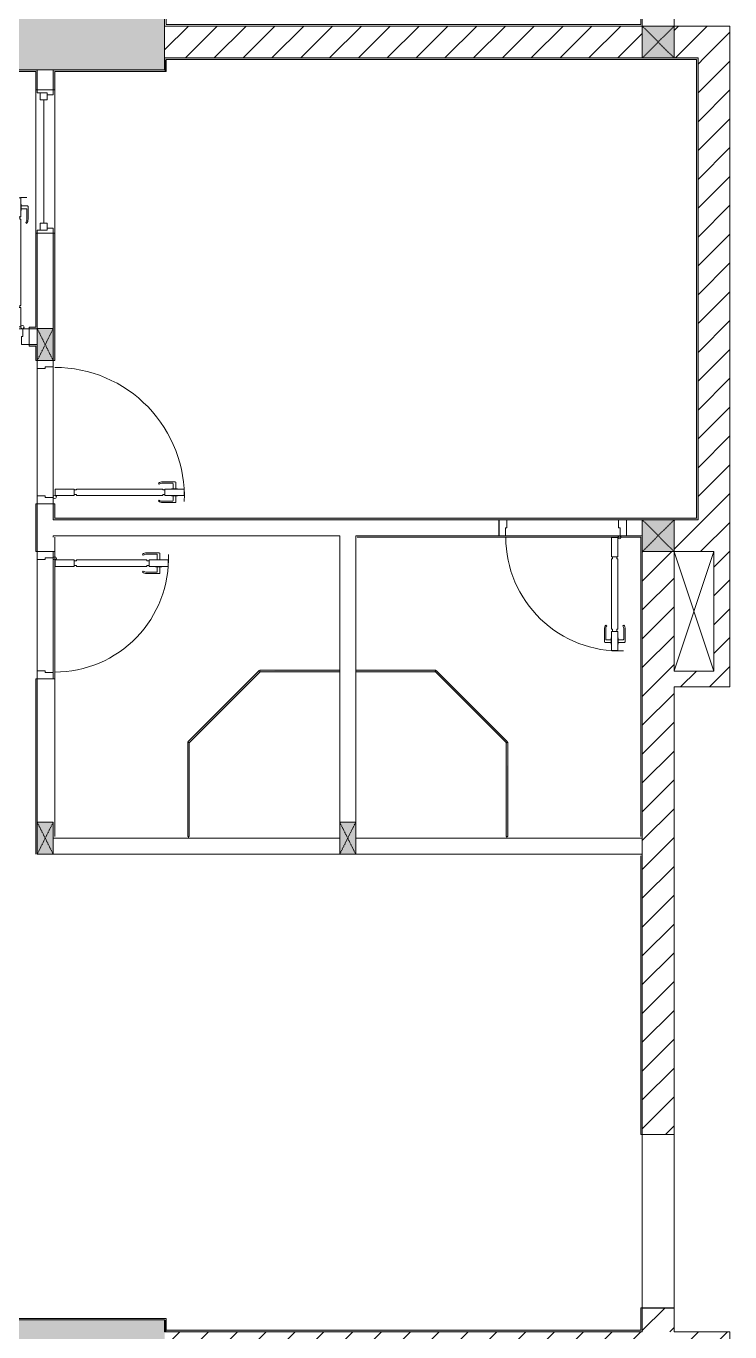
# Model space of a CAD drawing. Header units: millimetres. Extents: x 50254 to 245170, y 481 to 78637.
# Drawn here: x 155798 to 160218, y 45437 to 53637 of the extents above; entities that cross this region are included whole.
import ezdxf

# ---------------------------------------------------------------- set-up
doc = ezdxf.new("R2010")
doc.units = ezdxf.units.MM
doc.linetypes.add('IMPORT-Dash _2_', pattern=[6, 3, -3])
for name, color, linetype, lineweight in [('0-2-1', 53, 'Continuous', 9), ('A-DETL-GENF-7', 53, 'Continuous', 9), ('A-DOOR-5', 53, 'Continuous', 9), ('A-FLOR-1-1', 53, 'Continuous', 9), ('A-FLOR-4', 53, 'Continuous', 9), ('A-GLAZ-5', 53, 'Continuous', 9), ('A-GLAZ-CURT-3', 130, 'Continuous', 9), ('A-GLAZ-CURT-4', 53, 'Continuous', 9), ('A-WALL-1-1', 53, 'Continuous', 9), ('A-WALL-7', 53, 'Continuous', 9), ('A-WALL-PATT-3', 53, 'Continuous', 9), ('A-WALL-PATT-4', 130, 'Continuous', 9), ('A_1404_dwg-1', 53, 'Continuous', 9), ('I-WALL-1-1', 53, 'Continuous', 9), ('I-WALL-2', 53, 'Continuous', 9), ('S-COLS-1', 130, 'Continuous', 9), ('S-COLS-10', 130, 'IMPORT-Dash _2_', 9), ('S-COLS-2-1', 53, 'Continuous', 9), ('S-COLS-4-1', 53, 'Continuous', 9), ('S-COLS-9', 53, 'Continuous', 9), ('S-COLS-HDLN-2', 53, 'IMPORT-Dash _2_', 9)]:
    doc.layers.add(name, color=color, linetype=linetype, lineweight=lineweight)
pattern_1 = [(45, (0, 0), (-90.50967, 90.50967), [])]

# ---------------------------------------------------------------- blocks, each defined once
blk = doc.blocks.new('A_1404_dwg_NCV_TKTC_KET CAU_rvt-1-TKTC_MB HOÀN THIỆN SÀN TẦNG 3-4-4819833-KeyPlan-CH1')
at = {"layer": 'S-COLS-1'}
for points in [[(38042.6, 53361.9), (38852.6, 53361.9), (38852.6, 53711.9), (37552.6, 53711.9), (37552.6, 53361.9)], [(38042.6, 45161.9), (38852.6, 45161.9), (38852.6, 45511.9), (37552.6, 45511.9), (37552.6, 45161.9)]]:
    blk.add_hatch(color=256, dxfattribs=at).paths.add_polyline_path(points)
at = {"layer": 'S-COLS-2-1'}
blk.add_line((38852.6, 53436.9), (38852.6, 53636.9), dxfattribs=at)
blk = doc.blocks.new('A_1404_dwg_DOOR_CW_01 CANH MO-PANEL KINH - DIW_01-900x2200-CỬA GỖ VÂN LAMINATE-V88-TKTC_MB HOÀN THIỆN SÀN TẦNG 3-4-4819893-KeyPlan-CH1')
at = {"layer": 'A-DETL-GENF-7'}
for p, q in [((38813.8, 67166.8), (38818.3, 67160.3)), ((38839.6, 67174.9), (38919.1, 67174.9)), ((38902.1, 67166.9), (38839.6, 67166.9)), ((38906.1, 67131.9), (38906.1, 67162.9)), ((38923.1, 67131.9), (38923.1, 67170.9)), ((38906.1, 67087.9), (38906.1, 67056.9)), ((38923.1, 67087.9), (38923.1, 67048.9)), ((38813.8, 67053.1), (38818.3, 67059.6)), ((38902.1, 67052.9), (38839.6, 67052.9)), ((38839.6, 67044.9), (38919.1, 67044.9))]:
    blk.add_line(p, q, dxfattribs=at)
at = {"layer": 'A-DETL-GENF-7', "flags": 128}
for points in [[(38284.6, 67129.9), (38284.6, 67089.9), (38164.6, 67089.9), (38164.6, 67129.9)], [(38298.6, 67123.9), (38298.6, 67129.9), (38840.6, 67129.9), (38840.6, 67123.9), (38854.6, 67123.9), (38854.6, 67095.9), (38840.6, 67095.9), (38840.6, 67089.9), (38298.6, 67089.9), (38298.6, 67095.9), (38284.6, 67095.9), (38284.6, 67123.9)], [(38974.6, 67089.9), (38974.6, 67129.9), (38854.6, 67129.9), (38854.6, 67089.9)], [(38894.8, 67131.9), (38894.8, 67129.9), (38934.3, 67129.9), (38934.3, 67131.9)], [(38894.8, 67087.9), (38894.8, 67089.9), (38934.3, 67089.9), (38934.3, 67087.9)]]:
    blk.add_lwpolyline(points, close=True, dxfattribs=at)
at = {"layer": 'A-DETL-GENF-7'}
blk.add_circle((38162.6, 67079.9), 10, dxfattribs=at)
for centre, radius, start, end in [((38162.6, 67079.9), 814, 358, 90), ((38839.6, 67129.9), 45, 90, 125), ((38839.6, 67129.9), 37, 90, 125), ((38902.1, 67162.9), 4, 0, 90), ((38919.1, 67170.9), 4, 0, 90), ((38839.6, 67089.9), 45, 235, 270), ((38839.6, 67089.9), 37, 235, 270), ((38902.1, 67056.9), 4, 270, 0), ((38919.1, 67048.9), 4, 270, 0)]:
    blk.add_arc(centre, radius, start, end, dxfattribs=at)
at = {"layer": 'A-DOOR-5'}
blk.add_line((38152.6, 67079.9), (38152.6, 67104.9), dxfattribs=at)
at = {"layer": 'A-DOOR-5', "flags": 128}
blk.add_lwpolyline([(38152.6, 67936.9), (38152.6, 67896.9), (38102.6, 67896.9), (38102.6, 67886.9), (38052.6, 67886.9), (38052.6, 67936.9)], dxfattribs=at)
blk.add_lwpolyline([(38052.6, 67086.9), (38102.6, 67086.9), (38102.6, 67076.9), (38152.6, 67076.9), (38152.6, 67036.9), (38052.6, 67036.9)], close=True, dxfattribs=at)
blk = doc.blocks.new('A_1404_dwg_DOOR_CW_01 CANH MO-PANEL KINH - DIG_02-800x2200-CỬA NHÔM KÍNH-V57-TKTC_MB HOÀN THIỆN SÀN TẦNG 3-4-4819848-KeyPlan-CH1')
at = {"layer": 'A-DETL-GENF-7'}
for p, q in [((75560.6, 31823.9), (75560.6, 31903.4)), ((75603.6, 31907.4), (75564.6, 31907.4)), ((75647.6, 31907.4), (75686.6, 31907.4)), ((75690.6, 31823.9), (75690.6, 31903.4)), ((75568.6, 31886.4), (75568.6, 31823.9)), ((75603.6, 31890.4), (75572.6, 31890.4)), ((75647.6, 31890.4), (75678.6, 31890.4)), ((75682.6, 31886.4), (75682.6, 31823.9)), ((75568.7, 31798.1), (75575.3, 31802.7)), ((75682.4, 31798.1), (75675.9, 31802.7))]:
    blk.add_line(p, q, dxfattribs=at)
at = {"layer": 'A-DETL-GENF-7', "flags": 128}
for points in [[(75603.6, 31879.2), (75605.6, 31879.2), (75605.6, 31918.7), (75603.6, 31918.7)], [(75605.6, 31958.9), (75645.6, 31958.9), (75645.6, 31838.9), (75605.6, 31838.9)], [(75647.6, 31879.2), (75645.6, 31879.2), (75645.6, 31918.7), (75647.6, 31918.7)], [(75639.6, 31382.9), (75645.6, 31382.9), (75645.6, 31824.9), (75639.6, 31824.9), (75639.6, 31838.9), (75611.6, 31838.9), (75611.6, 31824.9), (75605.6, 31824.9), (75605.6, 31382.9), (75611.6, 31382.9), (75611.6, 31368.9), (75639.6, 31368.9)], [(75645.6, 31368.9), (75605.6, 31368.9), (75605.6, 31248.9), (75645.6, 31248.9)]]:
    blk.add_lwpolyline(points, close=True, dxfattribs=at)
at = {"layer": 'A-DETL-GENF-7'}
blk.add_circle((75595.6, 31246.9), 10, dxfattribs=at)
for centre, radius, start, end in [((75564.6, 31903.4), 4, 90, 180), ((75595.6, 31246.9), 714, 360, 92), ((75686.6, 31903.4), 4, 0, 90), ((75605.6, 31823.9), 45, 180, 215), ((75572.6, 31886.4), 4, 90, 180), ((75605.6, 31823.9), 37, 180, 215), ((75645.6, 31823.9), 37, 325, 0), ((75678.6, 31886.4), 4, 0, 90), ((75645.6, 31823.9), 45, 325, 0)]:
    blk.add_arc(centre, radius, start, end, dxfattribs=at)
at = {"layer": 'A-DOOR-5'}
blk.add_line((75595.6, 31236.9), (75620.6, 31236.9), dxfattribs=at)
at = {"layer": 'A-DOOR-5', "flags": 128}
for points in [[(75552.6, 31136.9), (75602.6, 31136.9), (75602.6, 31186.9), (75592.6, 31186.9), (75592.6, 31236.9), (75552.6, 31236.9)], [(76302.6, 31136.9), (76352.6, 31136.9), (76352.6, 31236.9), (76312.6, 31236.9), (76312.6, 31186.9), (76302.6, 31186.9)]]:
    blk.add_lwpolyline(points, close=True, dxfattribs=at)
blk = doc.blocks.new('A_1404_dwg_M_Fixed - 900 x 1400-901190-TKTC_MB HOÀN THIỆN SÀN TẦNG 3-4-4819850-KeyPlan-CH1')
at = {"layer": 'A-GLAZ-5'}
blk.add_line((111793.6, 68800), (111793.6, 69574), dxfattribs=at)
at = {"layer": 'A-GLAZ-5', "flags": 128}
for points in [[(111771.6, 69618), (111771.6, 69574), (111815.6, 69574), (111815.6, 69618), (111752.6, 69618), (111752.6, 69635.8)], [(111815.6, 69605), (111852.6, 69605), (111852.6, 69637)], [(111752.6, 68737), (111752.6, 68756), (111815.6, 68756), (111815.6, 68800), (111771.6, 68800), (111771.6, 68756)], [(111815.6, 68769), (111852.6, 68769), (111852.6, 68737)]]:
    blk.add_lwpolyline(points, dxfattribs=at)
blk = doc.blocks.new('A_1404_dwg_System Panel - Glazed-901210-TKTC_MB HOÀN THIỆN SÀN TẦNG 3-4-4819895-KeyPlan-CH1')
at = {"layer": 'A-GLAZ-CURT-3'}
blk.add_hatch(color=256, dxfattribs=at).paths.add_polyline_path([(38999, 64948.9), (39007.6, 64948.9), (39002.6, 65539.6), (38997.6, 65539.6), (38997.6, 64948.9)])
at = {"layer": 'A-GLAZ-CURT-4'}
blk.add_line((39007.6, 64948.9), (39007.6, 65537.5), dxfattribs=at)
at = {"layer": 'A-GLAZ-CURT-4', "flags": 128}
blk.add_lwpolyline([(38997.6, 65539.6), (38997.6, 64948.9), (39007.6, 64948.9)], dxfattribs=at)
blk = doc.blocks.new('A_1404_dwg_System Panel - Glazed-901211-TKTC_MB HOÀN THIỆN SÀN TẦNG 3-4-4819896-KeyPlan-CH1')
at = {"layer": 'A-GLAZ-CURT-3'}
blk.add_hatch(color=256, dxfattribs=at).paths.add_polyline_path([(39007.6, 65537.5), (39450.3, 65987.3), (39446.8, 65990.9), (39002.6, 65539.6), (39007.6, 65539.6)])
at = {"layer": 'A-GLAZ-CURT-4'}
blk.add_line((39006.1, 65536.1), (39452.4, 65982.3), dxfattribs=at)
at = {"layer": 'A-GLAZ-CURT-4', "flags": 128}
blk.add_lwpolyline([(39446.8, 65990.9), (38999, 65543.1), (39006.1, 65536.1)], dxfattribs=at)
blk = doc.blocks.new('A_1404_dwg_System Panel - Glazed-901212-TKTC_MB HOÀN THIỆN SÀN TẦNG 3-4-4819897-KeyPlan-CH1')
at = {"layer": 'A-GLAZ-CURT-3'}
blk.add_hatch(color=256, dxfattribs=at).paths.add_polyline_path([(39453.8, 65982.3), (39952.6, 65982.3), (39952.6, 65992.3), (39450.3, 65987.3), (39452.4, 65982.3)])
at = {"layer": 'A-GLAZ-CURT-4', "flags": 128}
blk.add_lwpolyline([(39450.3, 65982.3), (39952.6, 65982.3), (39952.6, 65992.3), (39450.3, 65992.3)], close=True, dxfattribs=at)
blk = doc.blocks.new('A_1404_dwg_G1_SOF - BO TRU - 100x200-745959-TKTC_MB HOÀN THIỆN SÀN TẦNG 3-4-4819847-KeyPlan-CH1')
at = {"layer": 'S-COLS-1'}
blk.add_hatch(color=256, dxfattribs=at).paths.add_polyline_path([(111052.6, 40036.9), (111052.6, 40236.9), (110952.6, 40236.9), (110952.6, 40036.9)])
at = {"layer": 'S-COLS-9', "flags": 128}
blk.add_lwpolyline([(110952.6, 40036.9), (111052.6, 40036.9), (111052.6, 40236.9), (110952.6, 40236.9)], close=True, dxfattribs=at)
at = {"layer": 'S-COLS-HDLN-2'}
for p, q in [((110952.6, 40036.9), (111052.6, 40236.9)), ((111052.6, 40036.9), (110952.6, 40236.9))]:
    blk.add_line(p, q, dxfattribs=at)
blk = doc.blocks.new('A_1404_dwg_DOOR_CW_01 CANH MO-PANEL KINH - DIG_01-900x2200-CỬA NHÔM KÍNH-901215-TKTC_MB HOÀN THIỆN SÀN TẦNG 3-4-4819898-KeyPlan-CH1')
at = {"layer": 'A-DETL-GENF-7'}
for p, q in [((37864.6, 68823.9), (37864.6, 68903.4)), ((37907.6, 68907.4), (37868.6, 68907.4)), ((37872.6, 68886.4), (37872.6, 68823.9)), ((37907.6, 68890.4), (37876.6, 68890.4)), ((37951.6, 68907.4), (37990.6, 68907.4)), ((37951.6, 68890.4), (37982.6, 68890.4)), ((37986.6, 68886.4), (37986.6, 68823.9)), ((37994.6, 68823.9), (37994.6, 68903.4)), ((37872.7, 68798.1), (37879.3, 68802.7)), ((37986.4, 68798.1), (37979.9, 68802.7))]:
    blk.add_line(p, q, dxfattribs=at)
at = {"layer": 'A-DETL-GENF-7', "flags": 128}
for points in [[(37907.6, 68879.2), (37909.6, 68879.2), (37909.6, 68918.7), (37907.6, 68918.7)], [(37949.6, 68958.9), (37909.6, 68958.9), (37909.6, 68838.9), (37949.6, 68838.9)], [(37951.6, 68879.2), (37949.6, 68879.2), (37949.6, 68918.7), (37951.6, 68918.7)], [(37915.6, 68282.9), (37909.6, 68282.9), (37909.6, 68824.9), (37915.6, 68824.9), (37915.6, 68838.9), (37943.6, 68838.9), (37943.6, 68824.9), (37949.6, 68824.9), (37949.6, 68282.9), (37943.6, 68282.9), (37943.6, 68268.9), (37915.6, 68268.9)], [(37909.6, 68268.9), (37949.6, 68268.9), (37949.6, 68148.9), (37909.6, 68148.9)]]:
    blk.add_lwpolyline(points, close=True, dxfattribs=at)
at = {"layer": 'A-DETL-GENF-7'}
blk.add_circle((37959.6, 68146.9), 10, dxfattribs=at)
for centre, radius, start, end in [((37959.6, 68146.9), 814, 88, 180), ((37868.6, 68903.4), 4, 90, 180), ((37876.6, 68886.4), 4, 90, 180), ((37982.6, 68886.4), 4, 0, 90), ((37990.6, 68903.4), 4, 0, 90), ((37909.6, 68823.9), 45, 180, 215), ((37909.6, 68823.9), 37, 180, 215), ((37949.6, 68823.9), 37, 325, 0), ((37949.6, 68823.9), 45, 325, 0)]:
    blk.add_arc(centre, radius, start, end, dxfattribs=at)
at = {"layer": 'A-DOOR-5'}
blk.add_line((37959.6, 68136.9), (37934.6, 68136.9), dxfattribs=at)
at = {"layer": 'A-DOOR-5', "flags": 128}
for points in [[(37102.6, 68036.9), (37102.6, 68136.9), (37142.6, 68136.9), (37142.6, 68086.9), (37152.6, 68086.9), (37152.6, 68036.9)], [(37952.6, 68036.9), (37952.6, 68086.9), (37962.6, 68086.9), (37962.6, 68136.9), (38002.6, 68136.9), (38002.6, 68036.9)]]:
    blk.add_lwpolyline(points, close=True, dxfattribs=at)
blk = doc.blocks.new('A_1404_dwg_System Panel - Glazed-901217-TKTC_MB HOÀN THIỆN SÀN TẦNG 3-4-4819899-KeyPlan-CH1')
at = {"layer": 'A-GLAZ-CURT-3'}
blk.add_hatch(color=256, dxfattribs=at).paths.add_polyline_path([(40554.8, 65982.3), (40551.3, 65992.3), (40052.6, 65992.3), (40052.6, 65982.3), (40552.8, 65982.3)])
at = {"layer": 'A-GLAZ-CURT-4', "flags": 128}
blk.add_lwpolyline([(40554.8, 65992.3), (40052.6, 65992.3), (40052.6, 65982.3), (40552.8, 65982.3)], dxfattribs=at)
blk = doc.blocks.new('A_1404_dwg_System Panel - Glazed-901218-TKTC_MB HOÀN THIỆN SÀN TẦNG 3-4-4819900-KeyPlan-CH1')
at = {"layer": 'A-GLAZ-CURT-3'}
blk.add_hatch(color=256, dxfattribs=at).paths.add_polyline_path([(41007.6, 64948.9), (41002.6, 65539.6), (40997.6, 65536.1), (40997.6, 64948.9)])
at = {"layer": 'A-GLAZ-CURT-4'}
blk.add_line((41007.6, 64948.9), (41007.6, 65539.6), dxfattribs=at)
at = {"layer": 'A-GLAZ-CURT-4', "flags": 128}
blk.add_lwpolyline([(40997.6, 65537.5), (40997.6, 64948.9), (41007.6, 64948.9)], dxfattribs=at)
blk = doc.blocks.new('A_1404_dwg_System Panel - Glazed-901219-TKTC_MB HOÀN THIỆN SÀN TẦNG 3-4-4819901-KeyPlan-CH1')
at = {"layer": 'A-GLAZ-CURT-3'}
blk.add_hatch(color=256, dxfattribs=at).paths.add_polyline_path([(40997.6, 65537.5), (41002.6, 65539.6), (41006.1, 65543.1), (40554.8, 65987.3), (40554.8, 65980.3), (40916.7, 65618.4)])
at = {"layer": 'A-GLAZ-CURT-4', "flags": 128}
blk.add_lwpolyline([(41006.1, 65543.1), (40558.4, 65990.9), (40551.3, 65983.8), (40999, 65536.1)], close=True, dxfattribs=at)
blk = doc.blocks.new('A_1404_dwg_NCV_TKTC_TANG 3 - 4_rvt-1-TKTC_MB HOÀN THIỆN SÀN TẦNG 3-4-4819943-KeyPlan-CH1')
at = {"layer": 'A-WALL-PATT-4'}
for points in [[(39408.4, 53426.9), (42192.6, 53426.9), (42192.6, 53436.9), (38852.6, 53436.9), (38852.6, 53426.9), (38862.6, 53426.9)], [(38862.6, 53351.9), (38862.6, 53426.9), (38852.6, 53426.9), (38852.6, 53351.9)], [(42202.6, 50546.9), (42202.6, 53436.9), (42192.6, 53436.9), (42192.6, 50546.9)], [(37552.6, 53351.9), (38042.6, 53351.9), (38042.6, 53361.9), (37542.6, 53361.9), (37542.6, 53351.9)], [(38162.6, 53351.9), (38852.6, 53351.9), (38852.6, 53361.9), (38152.6, 53361.9), (38152.6, 53351.9)], [(42052.6, 50536.9), (42202.6, 50536.9), (42202.6, 50546.9), (38152.6, 50546.9), (38152.6, 50536.9), (42052.4, 50536.9)], [(38077, 45511.9), (38862.6, 45511.9), (38862.6, 45521.9), (37552.6, 45521.9), (37552.6, 45511.9), (38052.6, 45511.9)], [(38862.6, 45436.9), (38862.6, 45511.9), (38852.6, 45511.9), (38852.6, 45436.9)], [(41842.6, 45436.9), (41842.6, 45446.9), (38862.6, 45446.9), (38862.6, 45436.9), (39408.4, 45436.9)]]:
    blk.add_hatch(color=256, dxfattribs=at).paths.add_polyline_path(points)
h = blk.add_hatch(color=256, dxfattribs=at)
h.paths.add_polyline_path([(38052.6, 51746.9), (38052.6, 52336.9), (38042.6, 52336.9), (38042.6, 51746.9)])
h.paths.add_polyline_path([(38042.6, 53236.9), (38052.6, 53236.9), (38052.6, 53361.9), (38042.6, 53361.9), (38042.6, 53351.9)])
h = blk.add_hatch(color=256, dxfattribs=at)
h.paths.add_polyline_path([(38162.6, 50546.9), (38162.6, 50636.9), (38152.6, 50636.9), (38152.6, 50546.9)])
h.paths.add_polyline_path([(38152.6, 51536.9), (38162.6, 51536.9), (38162.6, 52336.9), (38152.6, 52336.9), (38152.6, 51636.9)])
h.paths.add_polyline_path([(38162.6, 53236.9), (38162.6, 53351.9), (38152.6, 53351.9), (38152.6, 53236.9)])
h = blk.add_hatch(color=256, dxfattribs=at)
h.paths.add_polyline_path([(36476.9, 51736.9), (37102.6, 51736.9), (37102.6, 51746.9), (36352.6, 51746.9), (36352.6, 51736.9)])
h.paths.add_polyline_path([(38002.6, 51736.9), (38052.6, 51736.9), (38052.6, 51746.9), (38002.6, 51746.9)])
h = blk.add_hatch(color=256, dxfattribs=at)
h.paths.add_polyline_path([(38002.6, 51626.9), (38042.6, 51626.9), (38042.6, 51636.9), (38002.6, 51636.9)])
h.paths.add_polyline_path([(37102.6, 51626.9), (37102.6, 51636.9), (37062.2, 51636.9), (37062.2, 51626.9)])
h = blk.add_hatch(color=256, dxfattribs=at)
h.paths.add_polyline_path([(38042.6, 48436.9), (38052.6, 48436.9), (38052.6, 49537.3), (38042.6, 49537.3), (38042.6, 48636.9)])
h.paths.add_polyline_path([(38042.6, 50337.3), (38052.6, 50337.3), (38052.6, 50636.9), (38042.6, 50636.9)])
h.paths.add_polyline_path([(38042.6, 51536.9), (38052.6, 51536.9), (38052.6, 51636.9), (38042.6, 51636.9), (38042.6, 51626.9)])
h = blk.add_hatch(color=256, dxfattribs=at)
h.paths.add_polyline_path([(41842.6, 45436.9), (41852.6, 45436.9), (41852.6, 45587.4), (41842.6, 45586.9), (41842.6, 45446.9)])
h.paths.add_polyline_path([(41842.6, 46677.4), (41852.6, 46677.4), (41852.6, 48436.9), (41842.6, 48436.9)])
at = {"layer": 'A-FLOR-4'}
for p, q in [((38152.6, 51496.9), (38152.6, 50676.9)), ((38052.6, 50686.9), (38052.6, 51486.9)), ((38152.6, 49577.3), (38152.6, 50297.3)), ((39002.6, 48536.9), (39002.6, 48548.9)), ((41002.6, 48548.9), (41002.6, 48536.9)), ((41852.6, 48536.9), (41852.6, 48546.9)), ((41852.4, 46677.4), (41852.4, 45587.4))]:
    blk.add_line(p, q, dxfattribs=at)
at = {"layer": 'A-FLOR-4', "flags": 128}
for points in [[(38052.6, 49587.3), (38052.6, 50287.3)], [(42052.4, 46677.4), (42052.4, 45587.4), (41852.6, 45587.4), (41852.6, 46677.4)]]:
    blk.add_lwpolyline(points, close=True, dxfattribs=at)
at = {"layer": 'A-WALL-1-1'}
for p, q in [((38052.6, 53236.9), (38152.6, 53236.9)), ((38152.6, 52336.9), (38052.6, 52336.9)), ((38052.6, 51746.9), (38052.6, 51736.9)), ((38002.6, 51736.9), (38002.6, 51636.9)), ((38042.6, 51636.9), (38052.6, 51636.9)), ((38152.6, 50636.9), (38052.6, 50636.9)), ((38052.6, 50337.3), (38152.6, 50337.3)), ((38152.6, 49537.3), (38052.6, 49537.3)), ((39952.6, 49592.3), (39952.6, 49582.3)), ((39952.6, 49582.3), (39952.6, 48636.9)), ((40052.6, 49582.3), (40052.6, 49592.3)), ((40052.6, 48636.9), (40052.6, 49582.3)), ((39952.6, 48536.9), (38152.6, 48536.9)), ((38152.6, 48436.9), (39952.6, 48436.9))]:
    blk.add_line(p, q, dxfattribs=at)
at = {"layer": 'A-WALL-1-1', "flags": 128}
for points in [[(38152.6, 53351.9), (38152.6, 53361.9), (38052.6, 53361.9)], [(40052.6, 49592.3), (40052.6, 50436.9), (40952.6, 50436.9), (40952.6, 50536.9), (40052.6, 50536.9), (38152.6, 50536.9), (38152.6, 50546.9)], [(38152.6, 50426.9), (38152.6, 50436.9), (39952.6, 50436.9), (39952.6, 49592.3)], [(40052.6, 48436.9), (41852.6, 48436.9), (41852.6, 48536.9), (40052.6, 48536.9)]]:
    blk.add_lwpolyline(points, dxfattribs=at)
blk.add_lwpolyline([(41852.6, 50536.9), (41752.6, 50536.9), (41752.6, 50436.9), (41852.6, 50436.9)], close=True, dxfattribs=at)
at = {"layer": 'A-WALL-7'}
for p, q in [((38052.6, 53361.9), (38052.6, 53236.9)), ((38152.6, 53236.9), (38152.6, 53351.9)), ((38052.6, 52336.9), (38052.6, 51746.9)), ((38152.6, 51736.9), (38152.6, 52336.9)), ((38052.6, 51736.9), (38002.6, 51736.9)), ((38002.6, 51636.9), (38042.6, 51636.9)), ((38152.6, 51496.9), (38152.6, 50676.9)), ((38052.6, 50686.9), (38052.6, 51486.9)), ((38052.6, 50636.9), (38052.6, 50337.3)), ((38152.6, 50546.9), (38152.6, 50636.9)), ((38052.6, 49587.3), (38052.6, 50287.3)), ((38052.6, 49537.3), (38052.6, 48636.9))]:
    blk.add_line(p, q, dxfattribs=at)
at = {"layer": 'I-WALL-1-1'}
for p, q in [((42052.6, 53436.9), (41852.6, 53436.9)), ((38052.6, 51736.9), (38052.6, 51746.9)), ((38052.6, 51636.9), (38042.6, 51636.9)), ((41852.6, 50536.9), (42052.6, 50536.9)), ((38152.6, 48536.9), (38162.6, 48536.9))]:
    blk.add_line(p, q, dxfattribs=at)
at = {"layer": 'I-WALL-1-1', "flags": 128}
for points in [[(38862.6, 53646.9), (38862.6, 53711.9), (38862.6, 53721.9), (37552.6, 53721.9), (37542.6, 53721.9), (37542.6, 53646.9), (35062.6, 53646.9), (35062.6, 53962.4), (35052.6, 53962.4), (35052.6, 53646.9), (35052.6, 53636.9), (37552.6, 53636.9), (37552.6, 53646.9), (37552.6, 53711.9), (38852.6, 53711.9), (38852.6, 53636.9), (38862.6, 53636.9), (41842.6, 53636.9), (41852.6, 53636.9), (41852.6, 55396.9), (41842.6, 55396.9), (41842.6, 53646.9)], [(38862.6, 45446.9), (38862.6, 45511.9), (38862.6, 45521.9), (37552.6, 45521.9), (37542.6, 45521.9), (37542.6, 45446.9), (35062.6, 45446.9), (35062.6, 45762.4), (35052.6, 45762.4), (35052.6, 45446.9), (35052.6, 45436.9), (37552.6, 45436.9), (37552.6, 45446.9), (37552.6, 45511.9), (38852.6, 45511.9), (38852.6, 45436.9), (38862.6, 45436.9), (41842.6, 45436.9), (41852.6, 45436.9), (41852.6, 45587.4), (41842.6, 45587.4), (41842.6, 45446.9)]]:
    blk.add_lwpolyline(points, close=True, dxfattribs=at)
for points in [[(38052.6, 53361.9), (38042.6, 53361.9), (37552.6, 53361.9), (37552.6, 53426.9), (37552.6, 53436.9), (36352.6, 53436.9), (36352.6, 53426.9), (37542.6, 53426.9), (37542.6, 53361.9), (37542.6, 53351.9), (38042.6, 53351.9), (38042.6, 53236.9), (38052.6, 53236.9)], [(41852.6, 53436.9), (38852.6, 53436.9), (38852.6, 53426.9), (38852.6, 53361.9), (38152.6, 53361.9), (38152.6, 53351.9)], [(38152.6, 53236.9), (38162.6, 53236.9), (38162.6, 53351.9), (38852.6, 53351.9), (38862.6, 53351.9), (38862.6, 53426.9), (42192.6, 53426.9), (42192.6, 50546.9), (38162.6, 50546.9), (38162.6, 50636.9), (38152.6, 50636.9)], [(42052.6, 50536.9), (42202.6, 50536.9), (42202.6, 50546.9), (42202.6, 53436.9), (42192.6, 53436.9), (42052.6, 53436.9)], [(38052.6, 52336.9), (38042.6, 52336.9), (38042.6, 51746.9), (38002.6, 51746.9), (38002.6, 51736.9)], [(38152.6, 51536.9), (38162.6, 51536.9), (38162.6, 52336.9), (38152.6, 52336.9)], [(38002.6, 51636.9), (38002.6, 51626.9), (38042.6, 51626.9), (38042.6, 51536.9), (38052.6, 51536.9)], [(38052.6, 50636.9), (38042.6, 50636.9), (38042.6, 50337.3), (38052.6, 50337.3)], [(38152.6, 50546.9), (38152.6, 50536.9), (41852.6, 50536.9)], [(41852.6, 48546.9), (41852.6, 50427), (41852.6, 50437), (40052.6, 50437), (40052.6, 50427)], [(38152.6, 50337.3), (38162.6, 50337.3), (38162.6, 50426.9)], [(40062.6, 50427), (41842.6, 50427), (41842.6, 48546.9)], [(38052.6, 49537.3), (38042.6, 49537.3), (38042.6, 48436.9)], [(38162.6, 48546.9), (38162.6, 49537.3), (38152.6, 49537.3)], [(41842.6, 48426.9), (41842.6, 46677.4), (41852.6, 46677.4), (41852.6, 48436.9), (41842.6, 48436.9)]]:
    blk.add_lwpolyline(points, dxfattribs=at)
at = {"layer": 'I-WALL-2'}
for p, q in [((38052.6, 53236.9), (38052.6, 53361.9)), ((38152.6, 53351.9), (38152.6, 53236.9)), ((38042.6, 52336.9), (38042.6, 53236.9)), ((38162.6, 53236.9), (38162.6, 52336.9)), ((38052.6, 51746.9), (38052.6, 52336.9)), ((38152.6, 52336.9), (38152.6, 51736.9)), ((38002.6, 51736.9), (38052.6, 51736.9)), ((38042.6, 51636.9), (38002.6, 51636.9)), ((38052.6, 50337.3), (38052.6, 50636.9)), ((38152.6, 50636.9), (38152.6, 50546.9)), ((38162.6, 50337.3), (38162.6, 49537.3)), ((38052.6, 48636.9), (38052.6, 49537.3))]:
    blk.add_line(p, q, dxfattribs=at)
for name, p in [('A_1404_dwg_M_Fixed - 900 x 1400-901190-TKTC_MB HOÀN THIỆN SÀN TẦNG 3-4-4819850-KeyPlan-CH1', (-73700, -16400)), ('A_1404_dwg_DOOR_CW_01 CANH MO-PANEL KINH - DIG_01-900x2200-CỬA NHÔM KÍNH-901215-TKTC_MB HOÀN THIỆN SÀN TẦNG 3-4-4819898-KeyPlan-CH1', (0, -16400)), ('A_1404_dwg_DOOR_CW_01 CANH MO-PANEL KINH - DIW_01-900x2200-CỬA GỖ VÂN LAMINATE-V88-TKTC_MB HOÀN THIỆN SÀN TẦNG 3-4-4819893-KeyPlan-CH1', (0, -16400)), ('A_1404_dwg_System Panel - Glazed-901211-TKTC_MB HOÀN THIỆN SÀN TẦNG 3-4-4819896-KeyPlan-CH1', (0, -16400)), ('A_1404_dwg_System Panel - Glazed-901212-TKTC_MB HOÀN THIỆN SÀN TẦNG 3-4-4819897-KeyPlan-CH1', (0, -16400)), ('A_1404_dwg_System Panel - Glazed-901217-TKTC_MB HOÀN THIỆN SÀN TẦNG 3-4-4819899-KeyPlan-CH1', (0, -16400)), ('A_1404_dwg_System Panel - Glazed-901219-TKTC_MB HOÀN THIỆN SÀN TẦNG 3-4-4819901-KeyPlan-CH1', (0, -16400)), ('A_1404_dwg_System Panel - Glazed-901210-TKTC_MB HOÀN THIỆN SÀN TẦNG 3-4-4819895-KeyPlan-CH1', (0, -16400)), ('A_1404_dwg_System Panel - Glazed-901218-TKTC_MB HOÀN THIỆN SÀN TẦNG 3-4-4819900-KeyPlan-CH1', (0, -16400))]:
    blk.add_blockref(name, p)
for name, p, rotation in [('A_1404_dwg_G1_SOF - BO TRU - 100x200-745959-TKTC_MB HOÀN THIỆN SÀN TẦNG 3-4-4819847-KeyPlan-CH1', (149105.1, 91773.9), 180), ('A_1404_dwg_DOOR_CW_01 CANH MO-PANEL KINH - DIG_02-800x2200-CỬA NHÔM KÍNH-V57-TKTC_MB HOÀN THIỆN SÀN TẦNG 3-4-4819848-KeyPlan-CH1', (117305.1, 81673.9), 180), ('A_1404_dwg_DOOR_CW_01 CANH MO-PANEL KINH - DIG_02-800x2200-CỬA NHÔM KÍNH-V57-TKTC_MB HOÀN THIỆN SÀN TẦNG 3-4-4819848-KeyPlan-CH1', (6915.6, 125889.9), 270), ('A_1404_dwg_G1_SOF - BO TRU - 100x200-745959-TKTC_MB HOÀN THIỆN SÀN TẦNG 3-4-4819847-KeyPlan-CH1', (149105.1, 88673.9), 180), ('A_1404_dwg_G1_SOF - BO TRU - 100x200-745959-TKTC_MB HOÀN THIỆN SÀN TẦNG 3-4-4819847-KeyPlan-CH1', (151005.1, 88673.9), 180)]:
    blk.add_blockref(name, p, dxfattribs=dict(rotation=rotation))
blk = doc.blocks.new('A_1404_dwg_G1_SOF - BO TRU - 200x200-V12-TKTC_MB HOÀN THIỆN SÀN TẦNG 3-4-4819991-KeyPlan-CH1')
at = {"layer": 'S-COLS-10'}
blk.add_hatch(color=256, dxfattribs=at).paths.add_polyline_path([(42052.6, 20336.9), (42052.6, 20536.9), (41852.6, 20536.8), (41852.6, 20336.9)])
at = {"layer": 'S-COLS-4-1', "flags": 128}
blk.add_lwpolyline([(42052.6, 20336.9), (42052.6, 20536.9), (41852.6, 20536.9), (41852.6, 20336.9)], dxfattribs=at)
at = {"layer": 'S-COLS-HDLN-2'}
for p, q in [((42052.6, 20536.9), (41852.6, 20336.9)), ((41852.6, 20536.9), (42052.6, 20336.9))]:
    blk.add_line(p, q, dxfattribs=at)
blk = doc.blocks.new('A_1404_dwg_G1_SOF - BO TRU - 200x200-V11-TKTC_MB HOÀN THIỆN SÀN TẦNG 3-4-4819990-KeyPlan-CH1')
at = {"layer": 'S-COLS-10'}
blk.add_hatch(color=256, dxfattribs=at).paths.add_polyline_path([(42052.6, 25436.9), (42052.6, 25636.9), (41852.6, 25636.9), (41852.6, 25437)])
at = {"layer": 'S-COLS-4-1', "flags": 128}
blk.add_lwpolyline([(41852.6, 25636.9), (41852.6, 25436.9), (42052.6, 25436.9), (42052.6, 25636.9)], dxfattribs=at)
at = {"layer": 'S-COLS-HDLN-2'}
for p, q in [((42052.6, 25636.9), (41852.6, 25436.9)), ((41852.6, 25636.9), (42052.6, 25436.9))]:
    blk.add_line(p, q, dxfattribs=at)
blk = doc.blocks.new('A_1404_dwg-4819832-KeyPlan-CH1')
at = {"layer": 'A-WALL-PATT-3'}
h = blk.add_hatch(dxfattribs=at)
h.set_pattern_fill('FP_22', color=256, style=0, pattern_type=2)
h.set_pattern_definition(pattern_1)
h.paths.add_polyline_path([(42052.6, 53436.9), (42402.6, 53436.9), (42402.6, 53636.9), (42052.6, 53636.9), (42052.6, 53497.2)])
h.paths.add_polyline_path([(41852.6, 53436.9), (41852.6, 53636.9), (38852.6, 53636.9), (38852.6, 53436.9), (41852.6, 53436.9)])
h = blk.add_hatch(dxfattribs=at)
h.set_pattern_fill('FP_22', color=256, style=0, pattern_type=2)
h.set_pattern_definition(pattern_1)
h.paths.add_polyline_path([(42202.6, 50536.9), (42402.6, 50536.9), (42402.6, 53436.9), (42202.6, 53436.9), (42202.6, 50546.9)])
h = blk.add_hatch(dxfattribs=at)
h.set_pattern_fill('FP_22', color=256, style=0, pattern_type=2)
h.set_pattern_definition(pattern_1)
h.paths.add_polyline_path([(42302.6, 50336.9), (42402.6, 50337.7), (42402.6, 50536.9), (42052.6, 50536.9), (42052.6, 50336.9), (42202.6, 50336.9)])
h = blk.add_hatch(dxfattribs=at)
h.set_pattern_fill('FP_22', color=256, style=0, pattern_type=2)
h.set_pattern_definition(pattern_1)
h.paths.add_polyline_path([(42052.6, 49486.9), (42052.4, 50336.9), (41852.6, 50336.9), (41852.6, 49486.9), (42052.4, 49486.9)])
h = blk.add_hatch(dxfattribs=at)
h.set_pattern_fill('FP_22', color=256, style=0, pattern_type=2)
h.set_pattern_definition(pattern_1)
h.paths.add_polyline_path([(42402.6, 49586.9), (42402.6, 49586.9), (42402.6, 50336.9), (42302.6, 50336.9), (42302.6, 49586.9)])
h = blk.add_hatch(dxfattribs=at)
h.set_pattern_fill('FP_22', color=256, style=0, pattern_type=2)
h.set_pattern_definition(pattern_1)
h.paths.add_polyline_path([(42052.6, 49486.9), (42402.6, 49486.9), (42402.6, 49586.9), (42052.6, 49586.9)])
h = blk.add_hatch(dxfattribs=at)
h.set_pattern_fill('FP_22', color=256, style=0, pattern_type=2)
h.set_pattern_definition(pattern_1)
h.paths.add_polyline_path([(42052.6, 45436.9), (42052.6, 45586.9), (41852.6, 45586.9), (41852.6, 45436.9)])
h.paths.add_polyline_path([(42052.6, 46676.9), (42052.4, 49486.9), (41852.6, 49486.9), (41852.6, 46677.4), (42052.4, 46677.4)])
h = blk.add_hatch(dxfattribs=at)
h.set_pattern_fill('FP_22', color=256, style=0, pattern_type=2)
h.set_pattern_definition(pattern_1)
h.paths.add_polyline_path([(42192.6, 45236.9), (42402.6, 45236.9), (42402.6, 45436.9), (42052.6, 45436.9), (42052.6, 45236.9)])
h.paths.add_polyline_path([(41852.6, 45236.9), (41852.6, 45436.9), (38852.6, 45436.9), (38852.6, 45236.9), (41852.6, 45236.9)])
at = {"layer": '0-2-1'}
for p, q in [((42052.6, 49588.2), (42302.6, 50336.9)), ((42302.6, 49586.9), (42052.6, 50335.7))]:
    blk.add_line(p, q, dxfattribs=at)
at = {"layer": 'A-FLOR-1-1'}
for p, q in [((42402.6, 53636.9), (42402.6, 50536.9)), ((42052.6, 46676.9), (42052.6, 45586.9))]:
    blk.add_line(p, q, dxfattribs=at)
at = {"layer": 'A-WALL-1-1'}
for p, q in [((38852.6, 53636.9), (38852.6, 53436.9)), ((41852.6, 50336.9), (41852.6, 46677.4))]:
    blk.add_line(p, q, dxfattribs=at)
at = {"layer": 'A-WALL-1-1', "flags": 128}
for points in [[(42402.6, 50536.9), (42402.6, 53636.9), (42052.6, 53636.9), (42052.6, 55396.9), (41852.6, 55396.9), (41852.6, 53636.9)], [(42052.6, 46676.9), (42052.6, 49486.9), (42402.6, 49486.9), (42402.6, 50536.9)], [(42402.6, 42336.9), (42402.6, 45436.9), (42052.6, 45436.9), (42052.6, 45586.9), (41852.6, 45586.9), (41852.6, 45436.9)]]:
    blk.add_lwpolyline(points, dxfattribs=at)
blk.add_lwpolyline([(42052.6, 50336.9), (42302.6, 50336.9), (42302.6, 49586.9), (42052.6, 49586.9)], close=True, dxfattribs=at)
for name, p in [('A_1404_dwg_NCV_TKTC_KET CAU_rvt-1-TKTC_MB HOÀN THIỆN SÀN TẦNG 3-4-4819833-KeyPlan-CH1', (0, 0)), ('A_1404_dwg_NCV_TKTC_TANG 3 - 4_rvt-1-TKTC_MB HOÀN THIỆN SÀN TẦNG 3-4-4819943-KeyPlan-CH1', (0, 0)), ('A_1404_dwg_G1_SOF - BO TRU - 200x200-V12-TKTC_MB HOÀN THIỆN SÀN TẦNG 3-4-4819991-KeyPlan-CH1', (0, 33100)), ('A_1404_dwg_G1_SOF - BO TRU - 200x200-V11-TKTC_MB HOÀN THIỆN SÀN TẦNG 3-4-4819990-KeyPlan-CH1', (0, 24900))]:
    blk.add_blockref(name, p)

msp = doc.modelspace()

# ---------------------------------------------------------------- block references
at = {"layer": 'A_1404_dwg-1'}
msp.add_blockref('A_1404_dwg-4819832-KeyPlan-CH1', (117815.8, 0), dxfattribs=at)

doc.saveas('drawing.dxf')
